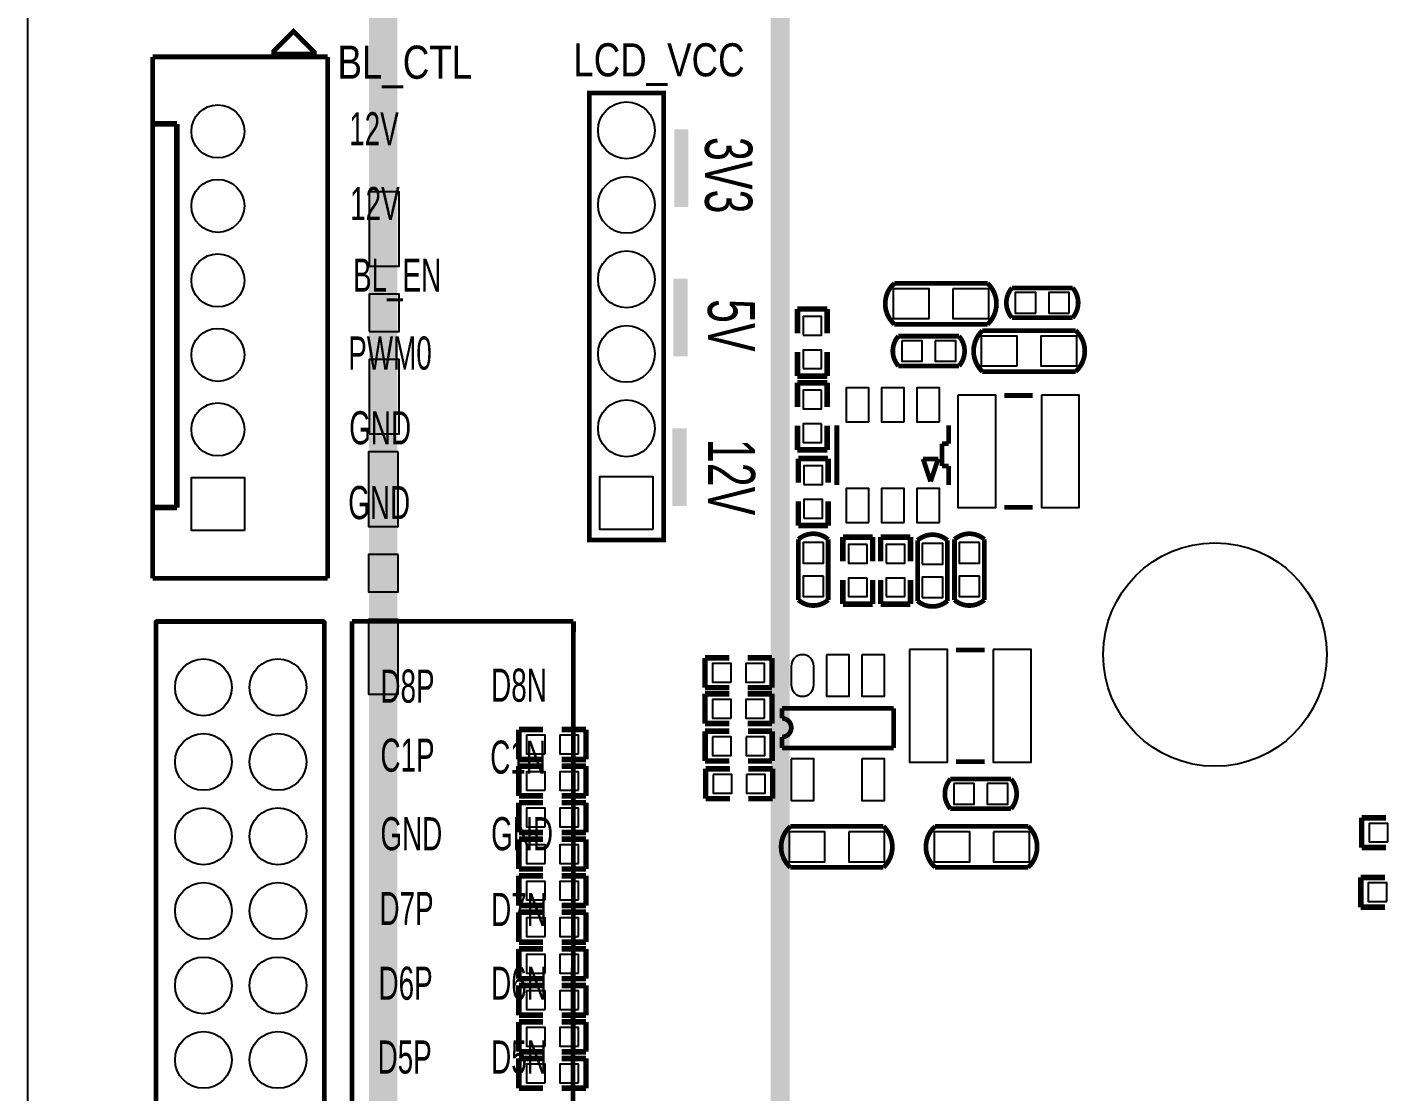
# Model space of a CAD drawing. Extents: x -118 to 7078, y 0 to 4366.
# Drawn here: x -118 to 1328, y 1256 to 2381 of the extents above; entities that cross this region are included whole.
import ezdxf
from ezdxf.enums import TextEntityAlignment as Align

# ---------------------------------------------------------------- set-up
doc = ezdxf.new("R2010")
doc.units = 0
doc.header["$MEASUREMENT"] = 0
for name, color, linetype in [('BG_OUTLINE', 254, 'CONTINUOUS'), ('BG_SILKSCREEN_BOTTOM', 141, 'CONTINUOUS'), ('BG_SILKSCREEN_TOP', 7, 'CONTINUOUS'), ('PG_SILKSCREEN_BOTTOM', 85, 'CONTINUOUS'), ('PG_SILKSCREEN_TOP', 85, 'CONTINUOUS'), ('PIN_BOTTOM', 5, 'CONTINUOUS'), ('PIN_TOP', 92, 'CONTINUOUS')]:
    doc.layers.add(name, color=color, linetype=linetype)

msp = doc.modelspace()

# ---------------------------------------------------------------- linework, layer by layer
at = {"layer": 'BG_OUTLINE'}
msp.add_lwpolyline([(-118.11, 4056.352), (-118.11, 157.158, 0.414214), (39.048, 0), (6929.835, 0, 0.378859), (7078.22, 148.385), (7078.22, 4054.613, 0.42493), (6917.834, 4215), (6557, 4214.999), (6557, 3842), (5999, 3842), (5999, 4214.998), (1823, 4214.987), (1823, 4168), (1656, 4168), (1656, 4214.987), (1205, 4214.986), (1205, 4168), (1038, 4168), (1038, 4214.986), (40.538, 4214.985, 0.418755)], format="xyb", close=True, dxfattribs=at)
at = {"layer": 'BG_SILKSCREEN_BOTTOM'}
msp.add_lwpolyline([(258, 3579, 30, 30, 0), (258, 496, 30, 30, 0)], format="xyseb", dxfattribs=at)
at = {"layer": 'BG_SILKSCREEN_TOP'}
for points in [[(573, 2191, 15, 15, 0), (573, 2273, 15, 15, 0)], [(572, 2033, 15, 15, 0), (572, 2115, 15, 15, 0)], [(571, 1875, 15, 15, 0), (571, 1957, 15, 15, 0)], [(225, 503, 5, 5, 0), (225, 1753, 5, 5, 0)], [(225, 1753, 5, 5, 0), (459, 1753, 5, 5, 0)], [(459, 1753, 5, 5, 0), (458, 503, 5, 5, 0)]]:
    msp.add_lwpolyline(points, format="xyseb", dxfattribs=at)
at = {"layer": 'PG_SILKSCREEN_BOTTOM'}
for points in [[(896.609, 2066.95, 5, 5, 0), (798.191, 2066.95, 5, 5, -0.450474), (798.191, 2110.25, 5, 5, 0)], [(798.191, 2110.25, 5, 5, 0), (896.609, 2110.25, 5, 5, 0)], [(896.609, 2110.25, 5, 5, -0.432734), (896.609, 2066.95, 5, 5, 0)], [(944.561, 2073.852, 5, 5, 0), (922.4, 2073.852, 5, 5, -0.37791), (922.4, 2105.348, 5, 5, 0)], [(922.4, 2105.348, 5, 5, 0), (944.561, 2105.348, 5, 5, 0)], [(944.561, 2105.348, 5, 5, 0), (986.4, 2105.348, 5, 5, -0.37791), (986.4, 2073.852, 5, 5, 0)], [(695.652, 2083.029, 5.909, 5.909, 0), (695.652, 2057.439, 5.909, 5.909, 0)], [(727.148, 2083.029, 5.909, 5.909, 0), (695.652, 2083.029, 5.909, 5.909, 0)], [(727.148, 2057.439, 5.909, 5.909, 0), (727.148, 2083.029, 5.909, 5.909, 0)], [(986.4, 2073.852, 5, 5, 0), (944.561, 2073.852, 5, 5, 0)], [(844.239, 2022.852, 5, 5, 0), (802.4, 2022.852, 5, 5, -0.37791), (802.4, 2054.348, 5, 5, 0)], [(802.4, 2054.348, 5, 5, 0), (844.239, 2054.348, 5, 5, 0)], [(844.239, 2054.348, 5, 5, 0), (866.4, 2054.348, 5, 5, -0.37791), (866.4, 2022.852, 5, 5, 0)], [(891.191, 2016.95, 5, 5, -0.432734), (891.191, 2060.25, 5, 5, 0)], [(891.191, 2060.25, 5, 5, 0), (989.609, 2060.25, 5, 5, -0.450474), (989.609, 2016.95, 5, 5, 0)], [(695.652, 2012.171, 5.909, 5.909, 0), (695.652, 2037.761, 5.909, 5.909, 0)], [(727.148, 2037.761, 5.909, 5.909, 0), (727.148, 2012.171, 5.909, 5.909, 0)], [(866.4, 2022.852, 5, 5, 0), (844.239, 2022.852, 5, 5, 0)], [(727.148, 2012.171, 5.909, 5.909, 0), (695.652, 2012.171, 5.909, 5.909, 0)], [(989.609, 2016.95, 5, 5, 0), (891.191, 2016.95, 5, 5, 0)], [(695.652, 2005.029, 5.909, 5.909, 0), (727.148, 2005.029, 5.909, 5.909, 0)], [(695.652, 1979.439, 5.909, 5.909, 0), (695.652, 2005.029, 5.909, 5.909, 0)], [(727.148, 2005.029, 5.909, 5.909, 0), (727.148, 1979.439, 5.909, 5.909, 0)], [(914.4, 1991.651, 5, 5, 0), (944.4, 1991.651, 5, 5, 0)], [(695.652, 1959.761, 5.909, 5.909, 0), (695.652, 1934.171, 5.909, 5.909, 0)], [(727.148, 1934.171, 5.909, 5.909, 0), (727.148, 1959.761, 5.909, 5.909, 0)], [(737.341, 1960.1, 5, 5, 0), (737.341, 1897.1, 5, 5, 0)], [(855.459, 1940.6, 5, 5, 0), (855.459, 1960.1, 5, 5, 0)], [(848.4, 1940.6, 5, 5, 0), (855.459, 1940.6, 5, 5, 0)], [(848.4, 1917.198, 5, 5, 0), (848.4, 1940.6, 5, 5, 0)], [(695.652, 1934.171, 5.909, 5.909, 0), (727.148, 1934.171, 5.909, 5.909, 0)], [(696.652, 1925.029, 5.909, 5.909, 0), (696.652, 1899.439, 5.909, 5.909, 0)], [(728.148, 1925.029, 5.909, 5.909, 0), (696.652, 1925.029, 5.909, 5.909, 0)], [(728.148, 1899.439, 5.909, 5.909, 0), (728.148, 1925.029, 5.909, 5.909, 0)], [(828.4, 1924.659, 5, 5, 0), (836.4, 1900.73, 5, 5, 0)], [(844.4, 1924.659, 5, 5, 0), (828.4, 1924.659, 5, 5, 0)], [(836.4, 1900.73, 5, 5, 0), (844.4, 1924.659, 5, 5, 0)], [(855.459, 1917.198, 5, 5, 0), (848.4, 1917.198, 5, 5, 0)], [(855.459, 1897.1, 5, 5, 0), (855.459, 1917.198, 5, 5, 0)], [(696.652, 1854.171, 5.909, 5.909, 0), (696.652, 1879.761, 5.909, 5.909, 0)], [(728.148, 1879.761, 5.909, 5.909, 0), (728.148, 1854.171, 5.909, 5.909, 0)], [(914.4, 1873.549, 5, 5, 0), (944.4, 1873.549, 5, 5, 0)], [(728.148, 1854.171, 5.909, 5.909, 0), (696.652, 1854.171, 5.909, 5.909, 0)], [(696.652, 1797.761, 5, 5, 0), (696.652, 1839.6, 5, 5, -0.37791), (728.148, 1839.6, 5, 5, 0)], [(728.148, 1839.6, 5, 5, 0), (728.148, 1797.761, 5, 5, 0)], [(743.652, 1842.03, 5.909, 5.909, 0), (775.148, 1842.03, 5.909, 5.909, 0)], [(743.652, 1816.439, 5.909, 5.909, 0), (743.652, 1842.03, 5.909, 5.909, 0)], [(775.148, 1842.03, 5.909, 5.909, 0), (775.148, 1816.439, 5.909, 5.909, 0)], [(783.652, 1842.029, 5.909, 5.909, 0), (783.652, 1816.439, 5.909, 5.909, 0)], [(815.148, 1842.029, 5.909, 5.909, 0), (783.652, 1842.029, 5.909, 5.909, 0)], [(815.148, 1816.439, 5.909, 5.909, 0), (815.148, 1842.029, 5.909, 5.909, 0)], [(822.652, 1816.439, 5, 5, 0), (822.652, 1838.6, 5, 5, -0.37791), (854.148, 1838.6, 5, 5, 0)], [(854.148, 1838.6, 5, 5, 0), (854.148, 1816.439, 5, 5, 0)], [(861.652, 1797.761, 5, 5, 0), (861.652, 1839.6, 5, 5, -0.37791), (893.148, 1839.6, 5, 5, 0)], [(893.148, 1839.6, 5, 5, 0), (893.148, 1797.761, 5, 5, 0)], [(854.148, 1816.439, 5, 5, 0), (854.148, 1774.6, 5, 5, -0.37791), (822.652, 1774.6, 5, 5, 0)], [(822.652, 1774.6, 5, 5, 0), (822.652, 1816.439, 5, 5, 0)], [(728.148, 1797.761, 5, 5, 0), (728.148, 1775.6, 5, 5, -0.37791), (696.652, 1775.6, 5, 5, 0)], [(696.652, 1775.6, 5, 5, 0), (696.652, 1797.761, 5, 5, 0)], [(743.652, 1796.761, 5.909, 5.909, 0), (743.652, 1771.17, 5.909, 5.909, 0)], [(775.148, 1771.17, 5.909, 5.909, 0), (775.148, 1796.761, 5.909, 5.909, 0)], [(783.652, 1771.171, 5.909, 5.909, 0), (783.652, 1796.761, 5.909, 5.909, 0)], [(815.148, 1796.761, 5.909, 5.909, 0), (815.148, 1771.171, 5.909, 5.909, 0)], [(893.148, 1797.761, 5, 5, 0), (893.148, 1775.6, 5, 5, -0.37791), (861.652, 1775.6, 5, 5, 0)], [(861.652, 1775.6, 5, 5, 0), (861.652, 1797.761, 5, 5, 0)], [(743.652, 1771.17, 5.909, 5.909, 0), (775.148, 1771.17, 5.909, 5.909, 0)], [(815.148, 1771.171, 5.909, 5.909, 0), (783.652, 1771.171, 5.909, 5.909, 0)], [(863.4, 1722.651, 5, 5, 0), (893.4, 1722.651, 5, 5, 0)], [(597.971, 1714.348, 5.909, 5.909, 0), (597.971, 1682.852, 5.909, 5.909, 0)], [(623.561, 1714.348, 5.909, 5.909, 0), (597.971, 1714.348, 5.909, 5.909, 0)], [(643.239, 1714.348, 5.909, 5.909, 0), (668.829, 1714.348, 5.909, 5.909, 0)], [(668.829, 1714.348, 5.909, 5.909, 0), (668.829, 1682.852, 5.909, 5.909, 0)], [(597.971, 1682.852, 5.909, 5.909, 0), (623.561, 1682.852, 5.909, 5.909, 0)], [(597.971, 1676.348, 5.909, 5.909, 0), (597.971, 1644.852, 5.909, 5.909, 0)], [(623.561, 1676.348, 5.909, 5.909, 0), (597.971, 1676.348, 5.909, 5.909, 0)], [(668.829, 1682.852, 5.909, 5.909, 0), (643.239, 1682.852, 5.909, 5.909, 0)], [(643.239, 1676.348, 5.909, 5.909, 0), (668.829, 1676.348, 5.909, 5.909, 0)], [(668.829, 1676.348, 5.909, 5.909, 0), (668.829, 1644.852, 5.909, 5.909, 0)], [(679.341, 1661.131, 5, 5, 0), (679.341, 1650.439, 5, 5, 0)], [(797.451, 1661.131, 5, 5, 0), (679.341, 1661.131, 5, 5, 0)], [(797.451, 1619.069, 5, 5, 0), (797.451, 1661.131, 5, 5, 0)], [(679.341, 1650.439, 5, 5, -0.999898), (679.341, 1630.761, 5, 5, 0)], [(401.371, 1638.566, 5.909, 5.909, 0), (401.371, 1607.07, 5.909, 5.909, 0)], [(426.961, 1638.566, 5.909, 5.909, 0), (401.371, 1638.566, 5.909, 5.909, 0)], [(446.639, 1638.566, 5.909, 5.909, 0), (472.229, 1638.566, 5.909, 5.909, 0)], [(472.229, 1638.566, 5.909, 5.909, 0), (472.229, 1607.07, 5.909, 5.909, 0)], [(597.971, 1644.852, 5.909, 5.909, 0), (623.561, 1644.852, 5.909, 5.909, 0)], [(598.06, 1636.815, 5.909, 5.909, 0), (623.65, 1636.815, 5.909, 5.909, 0)], [(598.06, 1605.319, 5.909, 5.909, 0), (598.06, 1636.815, 5.909, 5.909, 0)], [(668.829, 1644.852, 5.909, 5.909, 0), (643.239, 1644.852, 5.909, 5.909, 0)], [(668.918, 1636.815, 5.909, 5.909, 0), (643.328, 1636.815, 5.909, 5.909, 0)], [(668.918, 1605.319, 5.909, 5.909, 0), (668.918, 1636.815, 5.909, 5.909, 0)], [(679.341, 1630.761, 5, 5, 0), (679.341, 1619.069, 5, 5, 0)], [(679.341, 1619.069, 5, 5, 0), (797.451, 1619.069, 5, 5, 0)], [(401.371, 1607.07, 5.909, 5.909, 0), (426.961, 1607.07, 5.909, 5.909, 0)], [(472.229, 1607.07, 5.909, 5.909, 0), (446.639, 1607.07, 5.909, 5.909, 0)], [(623.65, 1605.319, 5.909, 5.909, 0), (598.06, 1605.319, 5.909, 5.909, 0)], [(643.328, 1605.319, 5.909, 5.909, 0), (668.918, 1605.319, 5.909, 5.909, 0)], [(863.4, 1604.549, 5, 5, 0), (893.4, 1604.549, 5, 5, 0)], [(401.371, 1599.944, 5.909, 5.909, 0), (401.371, 1568.448, 5.909, 5.909, 0)], [(426.961, 1599.944, 5.909, 5.909, 0), (401.371, 1599.944, 5.909, 5.909, 0)], [(446.639, 1599.944, 5.909, 5.909, 0), (472.229, 1599.944, 5.909, 5.909, 0)], [(472.229, 1599.944, 5.909, 5.909, 0), (472.229, 1568.448, 5.909, 5.909, 0)], [(598.66, 1597.077, 5.909, 5.909, 0), (624.25, 1597.077, 5.909, 5.909, 0)], [(598.66, 1565.581, 5.909, 5.909, 0), (598.66, 1597.077, 5.909, 5.909, 0)], [(669.518, 1597.077, 5.909, 5.909, 0), (643.928, 1597.077, 5.909, 5.909, 0)], [(669.518, 1565.581, 5.909, 5.909, 0), (669.518, 1597.077, 5.909, 5.909, 0)], [(899.239, 1554.852, 5, 5, 0), (857.4, 1554.852, 5, 5, -0.37791), (857.4, 1586.348, 5, 5, 0)], [(857.4, 1586.348, 5, 5, 0), (899.239, 1586.348, 5, 5, 0)], [(899.239, 1586.348, 5, 5, 0), (921.4, 1586.348, 5, 5, -0.37791), (921.4, 1554.852, 5, 5, 0)], [(401.371, 1568.448, 5.909, 5.909, 0), (426.961, 1568.448, 5.909, 5.909, 0)], [(401.371, 1561.322, 5.909, 5.909, 0), (401.371, 1529.826, 5.909, 5.909, 0)], [(426.961, 1561.322, 5.909, 5.909, 0), (401.371, 1561.322, 5.909, 5.909, 0)], [(472.229, 1568.448, 5.909, 5.909, 0), (446.639, 1568.448, 5.909, 5.909, 0)], [(446.639, 1561.322, 5.909, 5.909, 0), (472.229, 1561.322, 5.909, 5.909, 0)], [(472.229, 1561.322, 5.909, 5.909, 0), (472.229, 1529.826, 5.909, 5.909, 0)], [(624.25, 1565.581, 5.909, 5.909, 0), (598.66, 1565.581, 5.909, 5.909, 0)], [(643.928, 1565.581, 5.909, 5.909, 0), (669.518, 1565.581, 5.909, 5.909, 0)], [(921.4, 1554.852, 5, 5, 0), (899.239, 1554.852, 5, 5, 0)], [(1291.971, 1545.348, 5.909, 5.909, 0), (1291.971, 1513.852, 5.909, 5.909, 0)], [(1317.561, 1545.348, 5.909, 5.909, 0), (1291.971, 1545.348, 5.909, 5.909, 0)], [(401.371, 1529.826, 5.909, 5.909, 0), (426.961, 1529.826, 5.909, 5.909, 0)], [(472.229, 1529.826, 5.909, 5.909, 0), (446.639, 1529.826, 5.909, 5.909, 0)], [(786.609, 1492.95, 5, 5, 0), (688.191, 1492.95, 5, 5, -0.450474), (688.191, 1536.25, 5, 5, 0)], [(688.191, 1536.25, 5, 5, 0), (786.609, 1536.25, 5, 5, 0)], [(786.609, 1536.25, 5, 5, -0.432734), (786.609, 1492.95, 5, 5, 0)], [(939.609, 1492.95, 5, 5, 0), (841.191, 1492.95, 5, 5, -0.450474), (841.191, 1536.25, 5, 5, 0)], [(841.191, 1536.25, 5, 5, 0), (939.609, 1536.25, 5, 5, 0)], [(939.609, 1536.25, 5, 5, -0.432734), (939.609, 1492.95, 5, 5, 0)], [(401.371, 1522.7, 5.909, 5.909, 0), (401.371, 1491.204, 5.909, 5.909, 0)], [(426.961, 1522.7, 5.909, 5.909, 0), (401.371, 1522.7, 5.909, 5.909, 0)], [(446.639, 1522.7, 5.909, 5.909, 0), (472.229, 1522.7, 5.909, 5.909, 0)], [(472.229, 1522.7, 5.909, 5.909, 0), (472.229, 1491.204, 5.909, 5.909, 0)], [(1291.971, 1513.852, 5.909, 5.909, 0), (1317.561, 1513.852, 5.909, 5.909, 0)], [(401.371, 1491.204, 5.909, 5.909, 0), (426.961, 1491.204, 5.909, 5.909, 0)], [(472.229, 1491.204, 5.909, 5.909, 0), (446.639, 1491.204, 5.909, 5.909, 0)], [(401.371, 1484.078, 5.909, 5.909, 0), (401.371, 1452.582, 5.909, 5.909, 0)], [(426.961, 1484.078, 5.909, 5.909, 0), (401.371, 1484.078, 5.909, 5.909, 0)], [(446.639, 1484.078, 5.909, 5.909, 0), (472.229, 1484.078, 5.909, 5.909, 0)], [(472.229, 1484.078, 5.909, 5.909, 0), (472.229, 1452.582, 5.909, 5.909, 0)], [(1290.971, 1482.348, 5.909, 5.909, 0), (1290.971, 1450.852, 5.909, 5.909, 0)], [(1316.561, 1482.348, 5.909, 5.909, 0), (1290.971, 1482.348, 5.909, 5.909, 0)], [(401.371, 1452.582, 5.909, 5.909, 0), (426.961, 1452.582, 5.909, 5.909, 0)], [(401.371, 1445.456, 5.909, 5.909, 0), (401.371, 1413.96, 5.909, 5.909, 0)], [(426.961, 1445.456, 5.909, 5.909, 0), (401.371, 1445.456, 5.909, 5.909, 0)], [(472.229, 1452.582, 5.909, 5.909, 0), (446.639, 1452.582, 5.909, 5.909, 0)], [(446.639, 1445.456, 5.909, 5.909, 0), (472.229, 1445.456, 5.909, 5.909, 0)], [(472.229, 1445.456, 5.909, 5.909, 0), (472.229, 1413.96, 5.909, 5.909, 0)], [(1290.971, 1450.852, 5.909, 5.909, 0), (1316.561, 1450.852, 5.909, 5.909, 0)], [(401.371, 1413.96, 5.909, 5.909, 0), (426.961, 1413.96, 5.909, 5.909, 0)], [(401.371, 1406.834, 5.909, 5.909, 0), (401.371, 1375.338, 5.909, 5.909, 0)], [(426.961, 1406.834, 5.909, 5.909, 0), (401.371, 1406.834, 5.909, 5.909, 0)], [(472.229, 1413.96, 5.909, 5.909, 0), (446.639, 1413.96, 5.909, 5.909, 0)], [(446.639, 1406.834, 5.909, 5.909, 0), (472.229, 1406.834, 5.909, 5.909, 0)], [(472.229, 1406.834, 5.909, 5.909, 0), (472.229, 1375.338, 5.909, 5.909, 0)], [(401.371, 1375.338, 5.909, 5.909, 0), (426.961, 1375.338, 5.909, 5.909, 0)], [(472.229, 1375.338, 5.909, 5.909, 0), (446.639, 1375.338, 5.909, 5.909, 0)], [(401.371, 1368.212, 5.909, 5.909, 0), (401.371, 1336.716, 5.909, 5.909, 0)], [(426.961, 1368.212, 5.909, 5.909, 0), (401.371, 1368.212, 5.909, 5.909, 0)], [(446.639, 1368.212, 5.909, 5.909, 0), (472.229, 1368.212, 5.909, 5.909, 0)], [(472.229, 1368.212, 5.909, 5.909, 0), (472.229, 1336.716, 5.909, 5.909, 0)], [(401.371, 1336.716, 5.909, 5.909, 0), (426.961, 1336.716, 5.909, 5.909, 0)], [(401.371, 1329.59, 5.909, 5.909, 0), (401.371, 1298.094, 5.909, 5.909, 0)], [(426.961, 1329.59, 5.909, 5.909, 0), (401.371, 1329.59, 5.909, 5.909, 0)], [(472.229, 1336.716, 5.909, 5.909, 0), (446.639, 1336.716, 5.909, 5.909, 0)], [(446.639, 1329.59, 5.909, 5.909, 0), (472.229, 1329.59, 5.909, 5.909, 0)], [(472.229, 1329.59, 5.909, 5.909, 0), (472.229, 1298.094, 5.909, 5.909, 0)], [(401.371, 1298.094, 5.909, 5.909, 0), (426.961, 1298.094, 5.909, 5.909, 0)], [(401.371, 1290.968, 5.909, 5.909, 0), (401.371, 1259.472, 5.909, 5.909, 0)], [(426.961, 1290.968, 5.909, 5.909, 0), (401.371, 1290.968, 5.909, 5.909, 0)], [(472.229, 1298.094, 5.909, 5.909, 0), (446.639, 1298.094, 5.909, 5.909, 0)], [(446.639, 1290.968, 5.909, 5.909, 0), (472.229, 1290.968, 5.909, 5.909, 0)], [(472.229, 1290.968, 5.909, 5.909, 0), (472.229, 1259.472, 5.909, 5.909, 0)], [(401.371, 1259.472, 5.909, 5.909, 0), (426.961, 1259.472, 5.909, 5.909, 0)], [(472.229, 1259.472, 5.909, 5.909, 0), (446.639, 1259.472, 5.909, 5.909, 0)]]:
    msp.add_lwpolyline(points, format="xyseb", dxfattribs=at)
at = {"layer": 'PG_SILKSCREEN_TOP'}
for points in [[(1605.909, 3563.6, 20, 20, 0), (677.4, 3563.6, 20, 20, 0), (677.4, 22, 20, 20, 0), (1610.4, 22, 20, 20, 0)], [(142.083, 2352.449, 5, 5, 0), (185.083, 2352.449, 5, 5, 0), (185.083, 2354.449, 5, 5, 0), (163.083, 2376.449, 5, 5, 0), (142.083, 2355.449, 5, 5, 0), (142.083, 2352.449, 5, 5, 0)], [(14.298, 1798.36, 5, 5, 0), (14.298, 2349.541, 5, 5, 0)], [(14.298, 2349.541, 5, 5, 0), (199.342, 2349.541, 5, 5, 0)], [(199.342, 2349.541, 5, 5, 0), (199.342, 1798.36, 5, 5, 0)], [(554.37, 1838.78, 5, 5, 0), (475.63, 1838.78, 5, 5, 0), (475.63, 2311.221, 5, 5, 0), (554.37, 2311.221, 5, 5, 0), (554.37, 1838.78, 5, 5, 0)], [(39.889, 2278.671, 6, 6, 0), (16.271, 2278.671, 6, 6, 0)], [(39.889, 1873.159, 6, 6, 0), (39.889, 2278.671, 6, 6, 0)], [(16.271, 1873.159, 6, 6, 0), (39.889, 1873.159, 6, 6, 0)], [(199.342, 1798.36, 5, 5, 0), (14.298, 1798.36, 5, 5, 0)], [(17.7, 501.8, 5, 5, 0), (17.7, 1751.8, 5, 5, 0), (18.7, 1752.8, 5, 5, 0), (194.7, 1752.8, 5, 5, 0), (195.7, 1751.8, 5, 5, 0), (195.7, 501.8, 5, 5, 0), (17.7, 501.8, 5, 5, 0)]]:
    msp.add_lwpolyline(points, format="xyseb", dxfattribs=at)
at = {"layer": 'PIN_BOTTOM'}
for points in [[(243.25, 2128.209), (274.75, 2128.209), (274.75, 2206.949), (243.25, 2206.949)], [(243.25, 2059.315), (274.75, 2059.315), (274.75, 2098.685), (243.25, 2098.685)], [(797.0005, 2104.35), (797.0005, 2072.85), (834.7995, 2072.85), (834.7995, 2104.35)], [(860.0005, 2104.35), (860.0005, 2072.85), (897.7995, 2072.85), (897.7995, 2104.35)], [(947.505, 2078.775), (947.505, 2100.425), (925.855, 2100.425), (925.855, 2078.775)], [(982.945, 2078.775), (982.945, 2100.425), (961.295, 2100.425), (961.295, 2078.775)], [(701.5595, 2055.4795), (721.2405, 2055.4795), (721.2405, 2075.1605), (701.5595, 2075.1605)], [(927.8, 2022.85), (927.8, 2054.35), (890.001, 2054.35), (890.001, 2022.85)], [(990.8, 2022.85), (990.8, 2054.35), (953.001, 2054.35), (953.001, 2022.85)], [(701.5595, 2020.0395), (721.2405, 2020.0395), (721.2405, 2039.7205), (701.5595, 2039.7205)], [(805.855, 2049.425), (805.855, 2027.775), (827.505, 2027.775), (827.505, 2049.425)], [(841.295, 2049.425), (841.295, 2027.775), (862.945, 2027.775), (862.945, 2049.425)], [(243.25, 1951.051), (274.75, 1951.051), (274.75, 2029.791), (243.25, 2029.791)], [(721.2405, 1997.1605), (701.5595, 1997.1605), (701.5595, 1977.4795), (721.2405, 1977.4795)], [(770.998, 1963.75), (770.998, 1999.75), (746.998, 1999.75), (746.998, 1963.75)], [(808.4, 1963.75), (808.4, 1999.75), (784.4, 1999.75), (784.4, 1963.75)], [(845.802, 1963.75), (845.802, 1999.75), (821.802, 1999.75), (821.802, 1963.75)], [(865.258, 1992.1), (865.258, 1873.1), (905.258, 1873.1), (905.258, 1992.1)], [(953.542, 1992.1), (953.542, 1873.1), (993.542, 1873.1), (993.542, 1992.1)], [(721.2405, 1961.7205), (701.5595, 1961.7205), (701.5595, 1942.0395), (721.2405, 1942.0395)], [(273.75, 1931.949), (242.25, 1931.949), (242.25, 1853.209), (273.75, 1853.209)], [(702.5595, 1897.4795), (722.2405, 1897.4795), (722.2405, 1917.1605), (702.5595, 1917.1605)], [(111.2315, 1849.0685), (55.1685, 1849.0685), (55.1685, 1905.1315), (111.2315, 1905.1315)], [(543, 1850.15), (487, 1850.15), (487, 1906.15), (543, 1906.15)], [(702.5595, 1862.0395), (722.2405, 1862.0395), (722.2405, 1881.7205), (702.5595, 1881.7205)], [(770.998, 1857.45), (770.998, 1893.45), (746.998, 1893.45), (746.998, 1857.45)], [(808.4, 1857.45), (808.4, 1893.45), (784.4, 1893.45), (784.4, 1857.45)], [(845.802, 1857.45), (845.802, 1893.45), (821.802, 1893.45), (821.802, 1857.45)], [(273.75, 1823.685), (242.25, 1823.685), (242.25, 1784.315), (273.75, 1784.315)], [(723.225, 1836.145), (701.575, 1836.145), (701.575, 1814.495), (723.225, 1814.495)], [(769.2405, 1834.1605), (749.5595, 1834.1605), (749.5595, 1814.4795), (769.2405, 1814.4795)], [(789.5595, 1814.4795), (809.2405, 1814.4795), (809.2405, 1834.1605), (789.5595, 1834.1605)], [(827.575, 1813.495), (849.225, 1813.495), (849.225, 1835.145), (827.575, 1835.145)], [(888.225, 1836.145), (866.575, 1836.145), (866.575, 1814.495), (888.225, 1814.495)], [(723.225, 1800.705), (701.575, 1800.705), (701.575, 1779.055), (723.225, 1779.055)], [(769.2405, 1798.7205), (749.5595, 1798.7205), (749.5595, 1779.0395), (769.2405, 1779.0395)], [(789.5595, 1779.0395), (809.2405, 1779.0395), (809.2405, 1798.7205), (789.5595, 1798.7205)], [(827.575, 1778.055), (849.225, 1778.055), (849.225, 1799.705), (827.575, 1799.705)], [(888.225, 1800.705), (866.575, 1800.705), (866.575, 1779.055), (888.225, 1779.055)], [(273.75, 1754.791), (242.25, 1754.791), (242.25, 1676.051), (273.75, 1676.051)], [(814.258, 1723.1), (814.258, 1604.1), (854.258, 1604.1), (854.258, 1723.1)], [(902.542, 1723.1), (902.542, 1604.1), (942.542, 1604.1), (942.542, 1723.1)], [(625.521, 1688.759), (625.521, 1708.44), (605.84, 1708.44), (605.84, 1688.759)], [(660.961, 1688.759), (660.961, 1708.44), (641.28, 1708.44), (641.28, 1688.759)], [(726.4, 1717.718), (726.4, 1673.718), (750.4, 1673.718), (750.4, 1717.718)], [(763.802, 1717.718), (763.802, 1673.718), (787.802, 1673.718), (787.802, 1717.718)], [(625.521, 1650.759), (625.521, 1670.44), (605.84, 1670.44), (605.84, 1650.759)], [(660.961, 1650.759), (660.961, 1670.44), (641.28, 1670.44), (641.28, 1650.759)], [(428.921, 1612.977), (428.921, 1632.658), (409.24, 1632.658), (409.24, 1612.977)], [(464.361, 1612.977), (464.361, 1632.658), (444.68, 1632.658), (444.68, 1612.977)], [(605.9285, 1630.9075), (605.9285, 1611.2265), (625.6095, 1611.2265), (625.6095, 1630.9075)], [(641.3685, 1630.9075), (641.3685, 1611.2265), (661.0495, 1611.2265), (661.0495, 1630.9075)], [(688.998, 1607.482), (688.998, 1563.482), (712.998, 1563.482), (712.998, 1607.482)], [(763.802, 1607.482), (763.802, 1563.482), (787.802, 1563.482), (787.802, 1607.482)], [(428.921, 1574.355), (428.921, 1594.036), (409.24, 1594.036), (409.24, 1574.355)], [(464.361, 1574.355), (464.361, 1594.036), (444.68, 1594.036), (444.68, 1574.355)], [(606.5285, 1591.1695), (606.5285, 1571.4885), (626.2095, 1571.4885), (626.2095, 1591.1695)], [(641.9685, 1591.1695), (641.9685, 1571.4885), (661.6495, 1571.4885), (661.6495, 1591.1695)], [(860.855, 1581.425), (860.855, 1559.775), (882.505, 1559.775), (882.505, 1581.425)], [(896.295, 1581.425), (896.295, 1559.775), (917.945, 1559.775), (917.945, 1581.425)], [(428.921, 1535.733), (428.921, 1555.414), (409.24, 1555.414), (409.24, 1535.733)], [(464.361, 1535.733), (464.361, 1555.414), (444.68, 1555.414), (444.68, 1535.733)], [(1319.521, 1519.759), (1319.521, 1539.44), (1299.84, 1539.44), (1299.84, 1519.759)], [(687.0005, 1530.35), (687.0005, 1498.85), (724.7995, 1498.85), (724.7995, 1530.35)], [(750.0005, 1530.35), (750.0005, 1498.85), (787.7995, 1498.85), (787.7995, 1530.35)], [(840.0005, 1530.35), (840.0005, 1498.85), (877.7995, 1498.85), (877.7995, 1530.35)], [(903.0005, 1530.35), (903.0005, 1498.85), (940.7995, 1498.85), (940.7995, 1530.35)], [(428.921, 1497.111), (428.921, 1516.792), (409.24, 1516.792), (409.24, 1497.111)], [(464.361, 1497.111), (464.361, 1516.792), (444.68, 1516.792), (444.68, 1497.111)], [(428.921, 1458.489), (428.921, 1478.17), (409.24, 1478.17), (409.24, 1458.489)], [(464.361, 1458.489), (464.361, 1478.17), (444.68, 1478.17), (444.68, 1458.489)], [(1318.521, 1456.759), (1318.521, 1476.44), (1298.84, 1476.44), (1298.84, 1456.759)], [(428.921, 1419.867), (428.921, 1439.548), (409.24, 1439.548), (409.24, 1419.867)], [(464.361, 1419.867), (464.361, 1439.548), (444.68, 1439.548), (444.68, 1419.867)], [(428.921, 1381.245), (428.921, 1400.926), (409.24, 1400.926), (409.24, 1381.245)], [(464.361, 1381.245), (464.361, 1400.926), (444.68, 1400.926), (444.68, 1381.245)], [(428.921, 1342.623), (428.921, 1362.304), (409.24, 1362.304), (409.24, 1342.623)], [(464.361, 1342.623), (464.361, 1362.304), (444.68, 1362.304), (444.68, 1342.623)], [(428.921, 1304.001), (428.921, 1323.682), (409.24, 1323.682), (409.24, 1304.001)], [(464.361, 1304.001), (464.361, 1323.682), (444.68, 1323.682), (444.68, 1304.001)], [(428.921, 1265.379), (428.921, 1285.06), (409.24, 1285.06), (409.24, 1265.379)], [(464.361, 1265.379), (464.361, 1285.06), (444.68, 1285.06), (444.68, 1265.379)]]:
    msp.add_lwpolyline(points, close=True, dxfattribs=at)
msp.add_lwpolyline([(712.998, 1685.718), (712.998, 1705.718, 1), (688.998, 1705.718), (688.998, 1685.718, 1)], format="xyb", close=True, dxfattribs=at)
for centre, radius in [((515, 2271.851), 30), ((83.2, 2270.801), 28.0315), ((83.2, 2192.061), 28.0315), ((515, 2193.111), 30), ((83.2, 2113.32), 28.0315), ((515, 2114.37), 30), ((83.2, 2034.58), 28.0315), ((515, 2035.63), 30), ((83.2, 1955.84), 28.0315), ((515, 1956.89), 30), ((1136.9, 1717.876), 118.11), ((67.96, 1683.158), 30), ((146.7, 1683.158), 30), ((67.96, 1604.418), 30), ((146.7, 1604.418), 30), ((67.96, 1525.682), 30), ((146.7, 1525.682), 30), ((67.96, 1446.942), 30), ((146.7, 1446.942), 30), ((67.96, 1368.202), 30), ((146.7, 1368.202), 30), ((67.96, 1289.461), 30), ((146.7, 1289.461), 30)]:
    msp.add_circle(centre, radius, dxfattribs=at)
at = {"layer": 'PIN_TOP'}
for points in [[(111.2315, 1849.0685), (55.1685, 1849.0685), (55.1685, 1905.1315), (111.2315, 1905.1315)], [(543, 1850.15), (487, 1850.15), (487, 1906.15), (543, 1906.15)]]:
    msp.add_lwpolyline(points, close=True, dxfattribs=at)
for centre, radius in [((515, 2271.851), 30), ((83.2, 2270.801), 28.0315), ((83.2, 2192.061), 28.0315), ((515, 2193.111), 30), ((83.2, 2113.32), 28.0315), ((515, 2114.37), 30), ((83.2, 2034.58), 28.0315), ((515, 2035.63), 30), ((83.2, 1955.84), 28.0315), ((515, 1956.89), 30), ((1136.9, 1717.876), 118.11), ((67.96, 1683.158), 30), ((146.7, 1683.158), 30), ((67.96, 1604.418), 30), ((146.7, 1604.418), 30), ((67.96, 1525.682), 30), ((146.7, 1525.682), 30), ((67.96, 1446.942), 30), ((146.7, 1446.942), 30), ((67.96, 1368.202), 30), ((146.7, 1368.202), 30), ((67.96, 1289.461), 30), ((146.7, 1289.461), 30)]:
    msp.add_circle(centre, radius, dxfattribs=at)

# ---------------------------------------------------------------- texts
at = {"layer": 'BG_SILKSCREEN_TOP'}
for s, width, p in [('BL_CTL', 0.828571, (209.6, 2326.4)), ('LCD_VCC', 0.828571, (458.8, 2328.9)), ('12V', 0.628571, (222, 2256)), ('12V', 0.628571, (223, 2177)), ('BL_EN', 0.628571, (226, 2101.333)), ('PWM0', 0.628571, (221, 2019)), ('GND', 0.628571, (222, 1940)), ('GND', 0.628571, (221, 1861)), ('D8P', 0.628571, (255, 1667)), ('D8N', 0.628571, (372, 1668)), ('C1P', 0.628571, (255, 1594)), ('C1N', 0.628571, (371, 1592)), ('GND', 0.628571, (255, 1511)), ('GND', 0.628571, (372, 1511)), ('D7P', 0.628571, (254, 1432)), ('D7N', 0.628571, (372, 1431)), ('D6P', 0.628571, (253, 1353)), ('D6N', 0.628571, (372, 1353)), ('D5P', 0.628571, (252, 1275)), ('D5N', 0.628571, (372, 1275))]:
    msp.add_text(s, height=35, dxfattribs=dict(at, width=width)).set_placement(p)
at = {"layer": 'BG_SILKSCREEN_TOP', "width": 0.68}
for s, p in [('3V3', (598, 2184)), ('5V', (601, 2038)), ('12V', (601, 1865))]:
    msp.add_text(s, height=50, rotation=270, dxfattribs=at).set_placement(p, align=Align.RIGHT)

doc.saveas('drawing.dxf')
